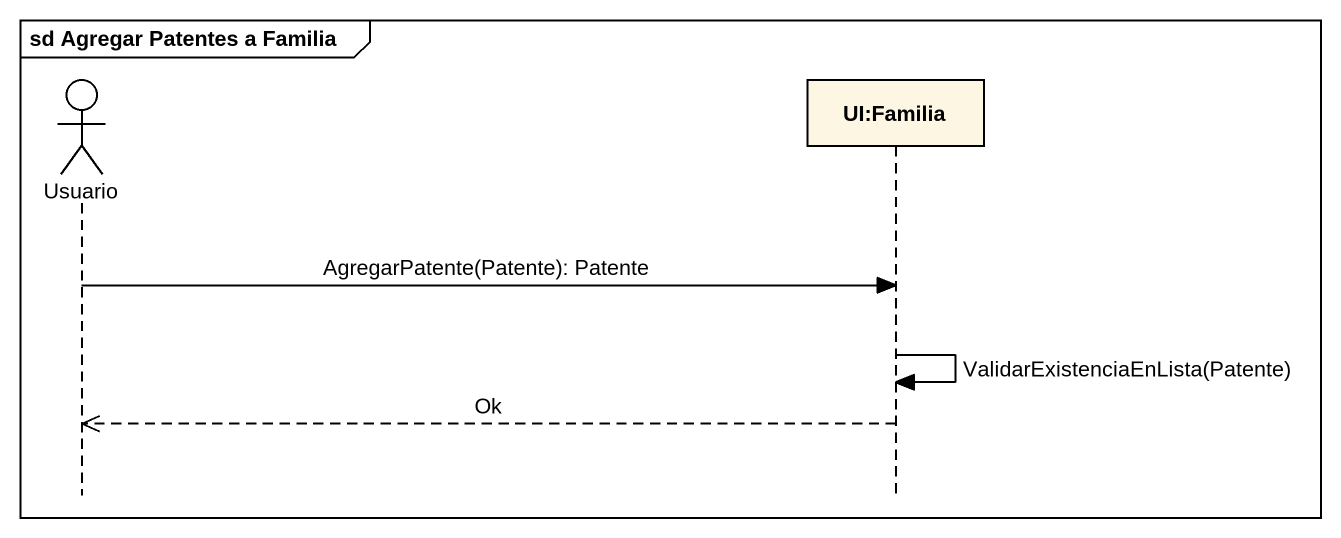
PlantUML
@startuml
mainframe sd Agregar Patentes a Familia
hide footbox
actor Usuario
participant "UI:Familia" as UI_Familia

Usuario -> UI_Familia : AgregarPatente(Patente): Patente
UI_Familia -> UI_Familia : ValidarExistenciaEnLista(Patente)
UI_Familia -->> Usuario : Ok
@enduml
